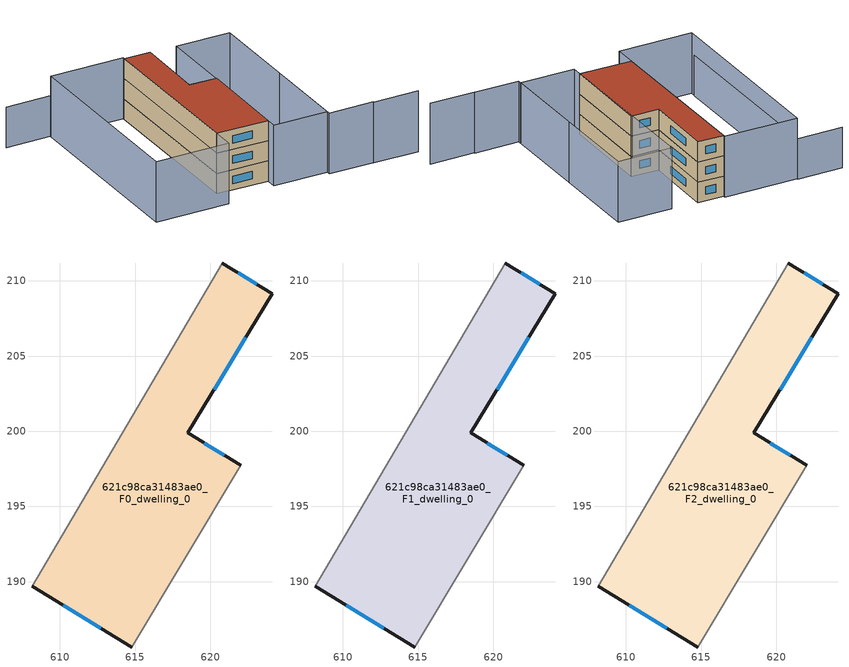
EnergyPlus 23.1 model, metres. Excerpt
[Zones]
621c98ca31483ae0_F0_dwelling_0
 floor ground (EU_floor_Construction): 624.12,209.13 618.49,199.89 622.01,197.75 614.79,185.65 608.16,189.7 620.81,211.19 z0
 wall outside (EU_wall_Construction): 622.01,197.75 618.49,199.89 624.12,209.13 620.81,211.19 / 608.16,189.7 614.79,185.65 z0:3
 wall adiabatic (EU_wall_Construction): 614.79,185.65 622.01,197.75 / 620.81,211.19 608.16,189.7 z0:3
 window (EU_Window_Construction): 623.09,209.78 621.84,210.55 / 620.25,202.77 622.37,206.25 / 620.91,198.41 619.59,199.22 / 610.22,188.44 612.72,186.91 z0.93:2.07
621c98ca31483ae0_F1_dwelling_0
 floor to 621c98ca31483ae0_F0_dwelling_0 (EU_floor_Construction): 624.12,209.13 618.49,199.89 622.01,197.75 614.79,185.65 608.15,189.7 620.81,211.19 z3
 wall outside (EU_wall_Construction): 622.01,197.75 618.49,199.89 624.12,209.13 620.81,211.19 / 608.16,189.7 614.79,185.65 z3:6
 wall adiabatic (EU_wall_Construction): 614.79,185.65 622.01,197.75 / 620.81,211.19 608.16,189.7 z3:6
 window (EU_Window_Construction): 623.09,209.78 621.84,210.55 / 620.25,202.77 622.37,206.25 / 620.91,198.41 619.59,199.22 / 610.22,188.44 612.72,186.91 z3.93:5.07
621c98ca31483ae0_F2_dwelling_0
 floor to 621c98ca31483ae0_F1_dwelling_0 (EU_floor_Construction): 624.12,209.13 618.49,199.89 622.01,197.75 614.79,185.65 608.15,189.7 620.81,211.19 z6
 wall outside (EU_wall_Construction): 622.01,197.75 618.49,199.89 624.12,209.13 620.81,211.19 / 608.16,189.7 614.79,185.65 z6:9
 wall adiabatic (EU_wall_Construction): 614.79,185.65 622.01,197.75 / 620.81,211.19 608.16,189.7 z6:9
 window (EU_Window_Construction): 623.09,209.78 621.84,210.55 / 620.25,202.77 622.37,206.25 / 620.91,198.41 619.59,199.22 / 610.22,188.44 612.72,186.91 z6.93:8.07
 roof outside (EU_roof_Construction): 614.79,185.65 622.01,197.75 618.49,199.89 624.12,209.13 620.81,211.19 608.16,189.7 z9
shading: 632.22,172.92 626.44,176.32 / 626.48,176.39 620.71,179.79 / 620.71,179.79 634.27,202.83 / 634.32,202.92 620.98,180.24 / 620.98,180.24 614.02,184.34 / 614.02,184.34 627.37,207.01 / 627.37,207.01 634.32,202.92 / 620.94,211.41 606.48,186.85 / 606.48,186.85 597.03,192.42 / 597.03,192.42 611.49,216.97 / 611.49,216.97 620.94,211.41 z0:9; 605.79,220.51 611.57,217.11 / 611.57,217.11 597.43,193.09 z0:6
[Building]
EU S2 Campaign: North Axis=0; Terrain=City; Solar Distribution=FullExterior
[Site:Location]
Montreal-Trudeau.Intl.AP: Latitude=45.4667; Longitude=-73.75; Time Zone=-5; Elevation=36
[SizingPeriod:WeatherFileDays]
AnnualSizingPeriod: Begin Month=1; Begin Day of Month=1; End Month=12; End Day of Month=31; Day of Week for Start Day=Monday; Use Weather File Daylight Saving Period=No; Use Weather File Rain and Snow Indicators=No
[MATERIAL]
EU_InternalMass_Material: Roughness=MediumRough; Thickness=0.1; Conductivity=1; Density=1800; Specific Heat=900; Thermal Absorptance=0.9; Solar Absorptance=0.7; Visible Absorptance=0.7
[MATERIAL:NOMASS] Roughness=MediumRough; Thermal Absorptance=0.9; Solar Absorptance=0.7; Visible Absorptance=0.7
Name | Thermal Resistance
EU_wall_NoMass; EU_floor_NoMass | 1.36485
EU_roof_NoMass | 2.55992
[WINDOWMATERIAL:SIMPLEGLAZINGSYSTEM]
EU_Window_SimpleGlazing: UFactor=3.92339; Solar Heat Gain Coefficient=0.8; Visible Transmittance=0.8
[CONSTRUCTION]
EU_wall_Construction: EU_wall_NoMass
EU_roof_Construction: EU_roof_NoMass
EU_floor_Construction: EU_floor_NoMass
EU_Window_Construction: EU_Window_SimpleGlazing
EU_InternalMass_Construction: EU_InternalMass_Material
[ZONE] Type=1; Multiplier=1; Ceiling Height=autocalculate; Volume=454.238; Floor Area=autocalculate; Part of Total Floor Area=Yes
621c98ca31483ae0_F0_dwelling_0; 621c98ca31483ae0_F1_dwelling_0; 621c98ca31483ae0_F2_dwelling_0
[INTERNALMASS] Construction=EU_InternalMass_Construction; Surface Area=151.413
Name | Zone or ZoneList
621c98ca31483ae0_F0_dwelling_0_EU_InternalMass | 621c98ca31483ae0_F0_dwelling_0
621c98ca31483ae0_F1_dwelling_0_EU_InternalMass | 621c98ca31483ae0_F1_dwelling_0
621c98ca31483ae0_F2_dwelling_0_EU_InternalMass | 621c98ca31483ae0_F2_dwelling_0
[OTHEREQUIPMENT] Fuel Type=Electricity; Design Level Calculation Method=Watts/Area; Power per Zone Floor Area=1; Fraction Latent=0; Fraction Radiant=0; Fraction Lost=0; Carbon Dioxide Generation Rate=0; EndUse Subcategory=EU_Step8_InternalGains
Name | Zone or ZoneList or Space or SpaceList | Schedule
EU_Step8_InternalGain_621c98ca31483ae0_F0_dwelling_0_f000 | 621c98ca31483ae0_F0_dwelling_0 | EU_Step8_GainSchedule_621c98ca31483ae0_F0_dwelling_0_f000
EU_Step8_InternalGain_621c98ca31483ae0_F1_dwelling_0_f000 | 621c98ca31483ae0_F1_dwelling_0 | EU_Step8_GainSchedule_621c98ca31483ae0_F1_dwelling_0_f000
EU_Step8_InternalGain_621c98ca31483ae0_F2_dwelling_0_f000 | 621c98ca31483ae0_F2_dwelling_0 | EU_Step8_GainSchedule_621c98ca31483ae0_F2_dwelling_0_f000
[ZONEVENTILATION:DESIGNFLOWRATE] Schedule=EU_AlwaysOn; Design Flow Rate Calculation Method=AirChanges/Hour; Air Changes per Hour=0.860309; Ventilation Type=Natural; Fan Pressure Rise=0; Fan Total Efficiency=1; Constant Term Coefficient=1; Temperature Term Coefficient=0; Velocity Term Coefficient=0; Velocity Squared Term Coefficient=0; Minimum Indoor Temperature=-100; Maximum Indoor Temperature=100; Delta Temperature=-100; Minimum Outdoor Temperature=-100; Maximum Outdoor Temperature=100; Maximum Wind Speed=40
Name | Zone or ZoneList or Space or SpaceList
EU_ConstantAir_621c98ca31483ae0_F0_dwelling_0 | 621c98ca31483ae0_F0_dwelling_0
EU_ConstantAir_621c98ca31483ae0_F1_dwelling_0 | 621c98ca31483ae0_F1_dwelling_0
EU_ConstantAir_621c98ca31483ae0_F2_dwelling_0 | 621c98ca31483ae0_F2_dwelling_0
[HVACTEMPLATE:THERMOSTAT] Constant Heating Setpoint=20; Constant Cooling Setpoint=50
EU_HeatOnly_621c98ca31483ae0_F0_dwelling_0; EU_HeatOnly_621c98ca31483ae0_F1_dwelling_0; EU_HeatOnly_621c98ca31483ae0_F2_dwelling_0
[HVACTEMPLATE:ZONE:IDEALLOADSAIRSYSTEM] System Availability Schedule=EU_AlwaysOn; Maximum Heating Supply Air Temperature=50; Minimum Cooling Supply Air Temperature=13; Maximum Heating Supply Air Humidity Ratio=0.0156; Minimum Cooling Supply Air Humidity Ratio=0.0077; Heating Limit=NoLimit; Cooling Limit=NoLimit; Heating Availability Schedule=EU_AlwaysOn; Cooling Availability Schedule=EU_CoolingOff; Dehumidification Control Type=ConstantSensibleHeatRatio; Cooling Sensible Heat Ratio=0.7; Dehumidification Setpoint=60; Humidification Control Type=None; Humidification Setpoint=30; Outdoor Air Method=None; Outdoor Air Flow Rate per Person=0.00944; Outdoor Air Flow Rate per Zone Floor Area=0; Outdoor Air Flow Rate per Zone=0; Demand Controlled Ventilation Type=None; Outdoor Air Economizer Type=NoEconomizer; Heat Recovery Type=None; Sensible Heat Recovery Effectiveness=0.7; Latent Heat Recovery Effectiveness=0.65
Name | Template Thermostat
621c98ca31483ae0_F0_dwelling_0 | EU_HeatOnly_621c98ca31483ae0_F0_dwelling_0
621c98ca31483ae0_F1_dwelling_0 | EU_HeatOnly_621c98ca31483ae0_F1_dwelling_0
621c98ca31483ae0_F2_dwelling_0 | EU_HeatOnly_621c98ca31483ae0_F2_dwelling_0
[SIZING:ZONE] Zone Cooling Design Supply Air Temperature Input Method=SupplyAirTemperature; Zone Cooling Design Supply Air Temperature=13; Zone Heating Design Supply Air Temperature Input Method=SupplyAirTemperature; Zone Heating Design Supply Air Temperature=50; Zone Cooling Design Supply Air Humidity Ratio=0.008; Zone Heating Design Supply Air Humidity Ratio=0.008; Cooling Design Air Flow Method=DesignDay; Cooling Design Air Flow Rate=0; Cooling Minimum Air Flow per Zone Floor Area=0.000762; Cooling Minimum Air Flow=0; Cooling Minimum Air Flow Fraction=0.2; Heating Design Air Flow Method=DesignDay; Heating Design Air Flow Rate=0; Heating Maximum Air Flow per Zone Floor Area=0.002032; Heating Maximum Air Flow=0.141576; Heating Maximum Air Flow Fraction=0.3; Account for Dedicated Outdoor Air System=No; Dedicated Outdoor Air System Control Strategy=NeutralSupplyAir; Dedicated Outdoor Air Low Setpoint Temperature for Design=autosize; Dedicated Outdoor Air High Setpoint Temperature for Design=autosize; Zone Load Sizing Method=Sensible Load Only No Latent Load; Zone Latent Cooling Design Supply Air Humidity Ratio Input Method=HumidityRatioDifference; Zone Cooling Design Supply Air Humidity Ratio Difference=0.005; Zone Latent Heating Design Supply Air Humidity Ratio Input Method=HumidityRatioDifference; Zone Humidification Design Supply Air Humidity Ratio Difference=0.005
621c98ca31483ae0_F0_dwelling_0; 621c98ca31483ae0_F1_dwelling_0; 621c98ca31483ae0_F2_dwelling_0
[SCHEDULE:CONSTANT]
Name | Hourly Value
EU_AlwaysOn | 1
EU_CoolingOff | 0
[SCHEDULE:FILE] Column Number=1; Rows to Skip at Top=0; Number of Hours of Data=8760; Column Separator=Comma; Interpolate to Timestep=No; Minutes per Item=60; Adjust Schedule for Daylight Savings=Yes
Name | File
EU_Step8_GainSchedule_621c98ca31483ae0_F0_dwelling_0_f000 | ../../schedules/621c98ca31483ae0/621c98ca31483ae0_F0_dwelling_0_f000_gain.csv
EU_Step8_GainSchedule_621c98ca31483ae0_F1_dwelling_0_f000 | ../../schedules/621c98ca31483ae0/621c98ca31483ae0_F1_dwelling_0_f000_gain.csv
EU_Step8_GainSchedule_621c98ca31483ae0_F2_dwelling_0_f000 | ../../schedules/621c98ca31483ae0/621c98ca31483ae0_F2_dwelling_0_f000_gain.csv
